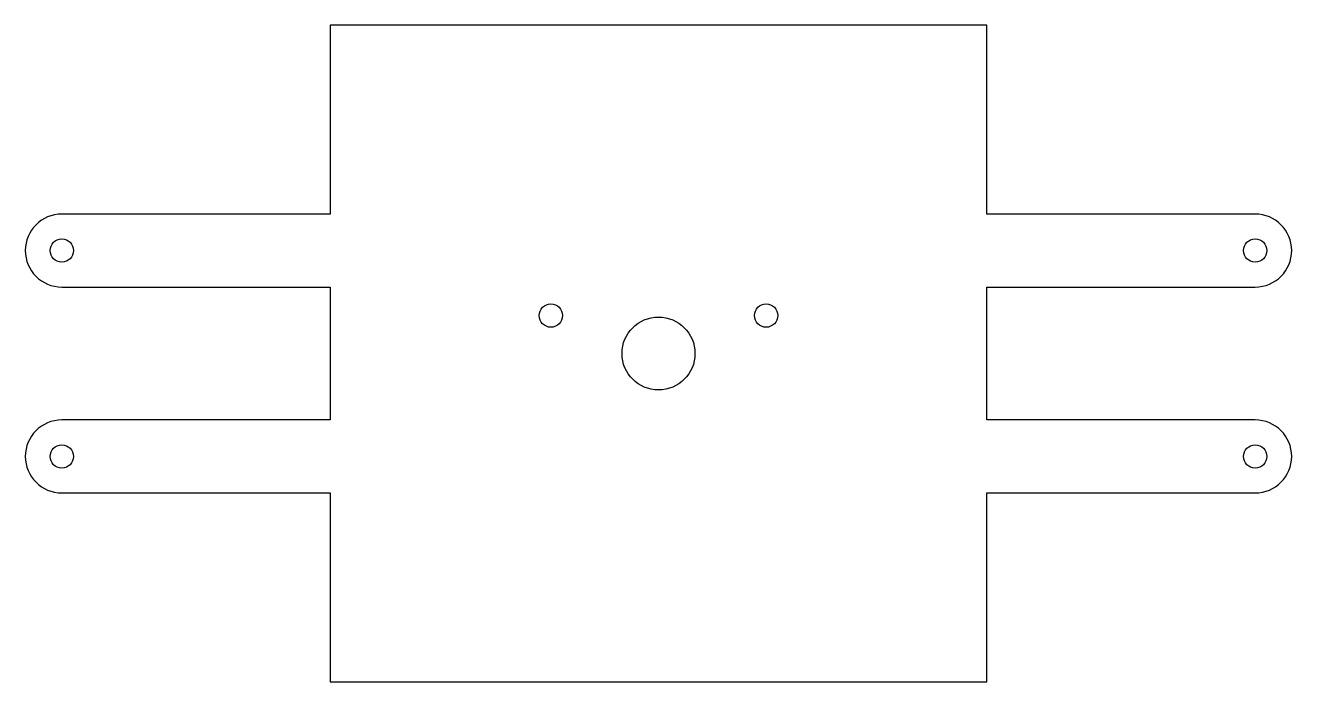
# Model space of a CAD drawing. Header units: millimetres. Extents: x -87 to 87, y -45 to 45.
import ezdxf

# ---------------------------------------------------------------- set-up
doc = ezdxf.new("R2010")
doc.units = ezdxf.units.MM
doc.layers.get('0').update_dxf_attribs({"linetype": 'CONTINUOUS'})

msp = doc.modelspace()

# ---------------------------------------------------------------- linework, layer by layer
msp.add_lwpolyline([(45, -9.114), (45, 9.114), (81.791, 9.114, 1), (81.791, 19.114), (45, 19.114), (45, 45), (-45, 45), (-45, 19.114), (-81.791, 19.114, 1), (-81.791, 9.114), (-45, 9.114), (-45, -9.114), (-81.791, -9.114, 1), (-81.791, -19.114), (-45, -19.114), (-45, -45), (45, -45), (45, -19.114), (81.791, -19.114, 1), (81.791, -9.114)], format="xyb", close=True)
for centre, radius in [((-81.791, 14.114), 1.6), ((81.791, 14.114), 1.6), ((-14.75, 5.2), 1.6), ((14.75, 5.2), 1.6), ((0, 0), 5), ((-81.791, -14.114), 1.6), ((81.791, -14.114), 1.6)]:
    msp.add_circle(centre, radius)

doc.saveas('drawing.dxf')
